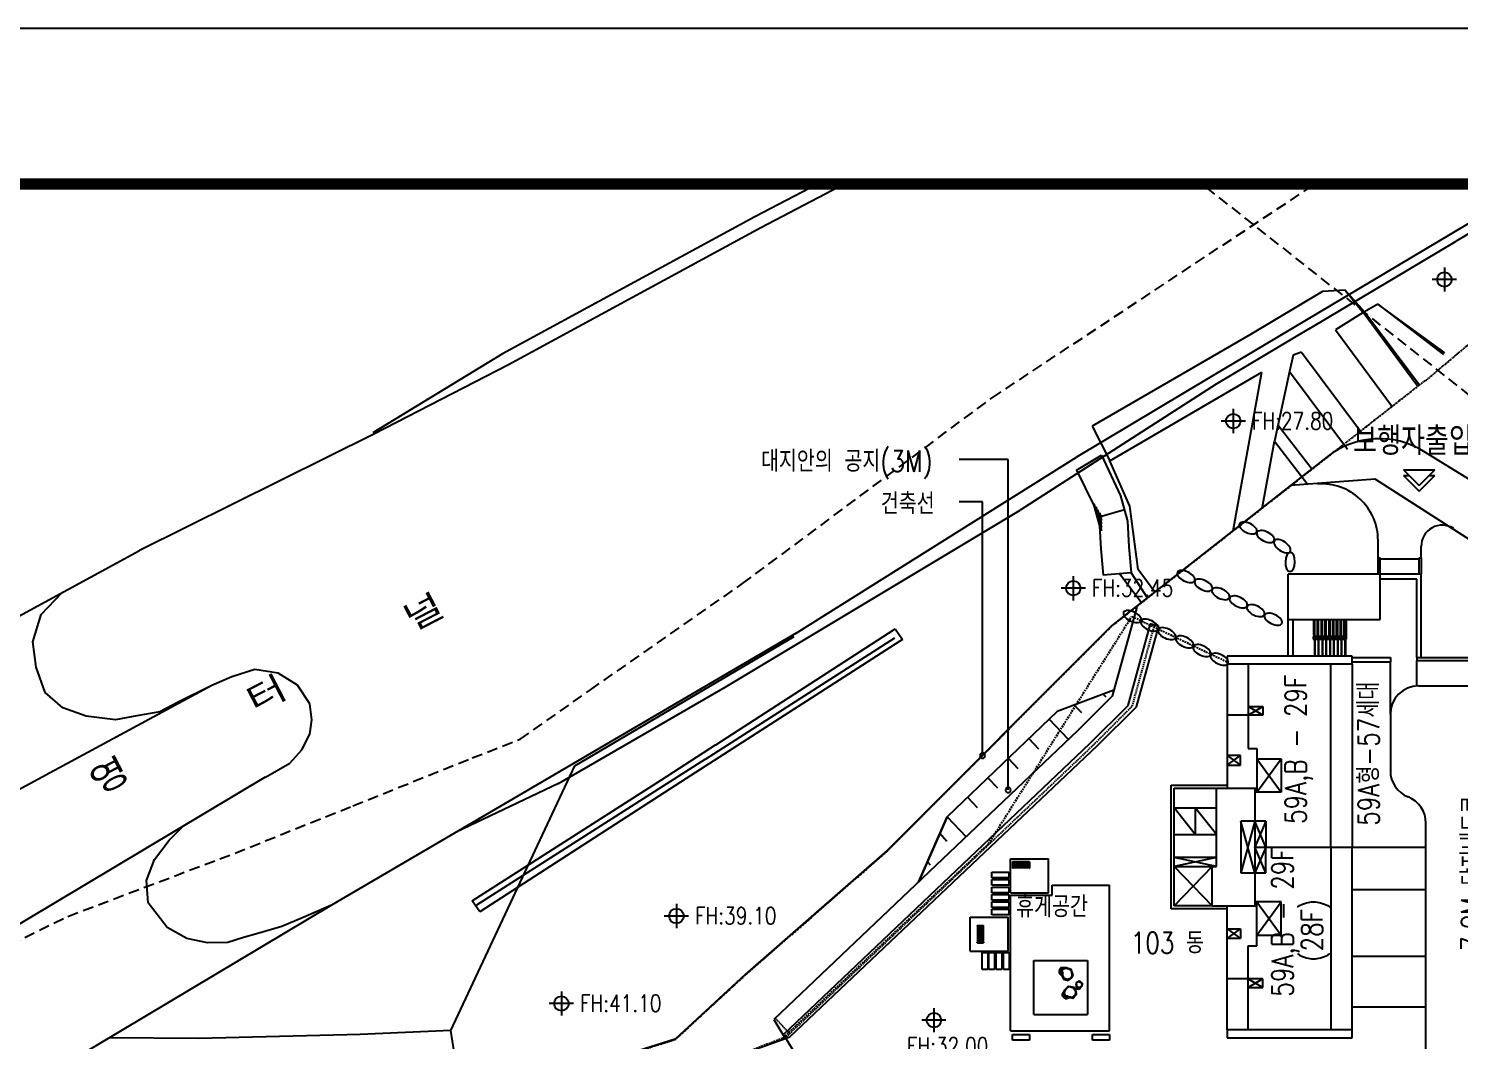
# Model space of a CAD drawing. Header units: millimetres. Extents: x 1145859089 to 1147511753, y -1047484727 to -1047247487.
# Drawn here: x 1146874903 to 1146976145, y -1047319058 to -1047247487 of the extents above; entities that cross this region are included whole.
import ezdxf
from ezdxf.enums import TextEntityAlignment as Align
from ezdxf.xclip import XClip

# ---------------------------------------------------------------- set-up
doc = ezdxf.new("R2010")
doc.units = ezdxf.units.MM
doc.header["$LTSCALE"] = 100
doc.header["$MEASUREMENT"] = 0
doc.header["$XCLIPFRAME"] = 2
for name, pattern in [('단지배치도$0$HID', [2.3, 1.5, -0.8]), ('단지배치도$0$HIDDEN', [9.525, 6.35, -3.175]), ('단지배치도$0$HIDDEN2', [0.1875, 0.125, -0.0625]), ('단지배치도$0$PHANTOM', [2.5, 1.25, -0.25, 0.25, -0.25, 0.25, -0.25])]:
    doc.linetypes.add(name, pattern=pattern)
doc.layers.get('0').update_dxf_attribs({"linetype": 'CONTINUOUS'})
doc.layers.get('Defpoints').update_dxf_attribs({"linetype": 'CONTINUOUS'})
for name, color, linetype in [('SHEET', 7, 'CONTINUOUS'), ('SHEET$0$BDR', 4, 'CONTINUOUS'), ('SHEET$0$sheet', 3, 'CONTINUOUS'), ('XREF', 135, 'CONTINUOUS'), ('단지배치도$0$S240910', 33, 'CONTINUOUS'), ('단지배치도$0$W240910', 135, 'CONTINUOUS')]:
    doc.layers.add(name, color=color, linetype=linetype)
doc.styles.add('단지배치도$0$WS1', font='romans.shx', dxfattribs={"width": 0.8, "bigfont": 'whgtxt.shx'})

# ---------------------------------------------------------------- blocks, each defined once
blk = doc.blocks.new('SHEET$0$zw$653F')
at = {"layer": 'Defpoints', "color": 0}
blk.add_lwpolyline([(826.33, 0), (0, 0), (0, -593.1), (826.33, -593.1)], close=True, dxfattribs=at)
at = {"layer": 'SHEET$0$sheet', "const_width": 2}
blk.add_lwpolyline([(27.5, -27.5), (813.83, -27.5), (813.83, -579), (27.5, -579)], close=True, dxfattribs=at)
blk = doc.blocks.new('SHEET$0$미소건축시트')
blk.add_blockref('SHEET$0$zw$653F', (0, 593.1))
blk = doc.blocks.new('SHEET')
at = {"layer": 'SHEET$0$BDR', "xscale": 100, "yscale": 100, "zscale": 100}
blk.add_blockref('SHEET$0$미소건축시트', (1200122, -1758265), dxfattribs=at)
blk = doc.blocks.new('단지배치도$0$zw$9902')
at = {"layer": '단지배치도$0$W240910', "linetype": '단지배치도$0$HID', "ltscale": 5}
for p, q in [((13350, 97776), (51526, 123029)), ((60693, 87240), (17903, 121018)), ((-4315, 84623), (13350, 97776)), ((-15075, 77120), (-4315, 84623)), ((-20052, 73613), (-15075, 77120)), ((-23448, 72289), (-20052, 73613)), ((-31888, 68904), (-23448, 72289)), ((-40221, 65561), (-31888, 68904)), ((-52052, 61086), (-40221, 65561)), ((-64401, 55040), (-52052, 61086))]:
    blk.add_line(p, q, dxfattribs=at)
at = {"layer": '단지배치도$0$W240910'}
for p, q in [((8518, 115820), (1531, 112180)), ((1124, 112960), (-3438, 110575)), ((52042, 113080), (28869, 99285)), ((1531, 112180), (-3024, 109799)), ((51608, 112076), (46186, 108847)), ((-3438, 110575), (-21300, 100875)), ((-3024, 109799), (-20880, 100102)), ((35841, 102692), (46186, 108847)), ((45343, 106991), (45343, 105276)), ((38325, 105371), (36709, 105278)), ((39686, 103847), (38325, 105371)), ((38325, 105371), (39603, 103796)), ((46200, 106133), (44485, 106133)), ((36709, 105278), (31625, 102253)), ((40627, 104399), (39686, 103847)), ((45371, 100957), (40627, 104399)), ((40627, 104399), (45285, 100824)), ((39603, 103796), (37633, 102571)), ((43455, 98574), (39603, 103796)), ((39686, 103847), (43591, 98681)), ((35841, 102692), (29193, 98733)), ((37633, 102571), (41652, 97162)), ((31625, 102253), (20422, 95753)), ((-21303, 100874), (-30485, 95283)), ((34655, 100785), (34396, 99637)), ((35243, 101000), (34655, 100785)), ((35243, 101000), (39403, 95401)), ((-20880, 100102), (-30416, 95184)), ((28869, 99285), (19303, 93557)), ((21680, 93297), (32422, 99580)), ((30398, 88347), (32422, 99580)), ((34396, 99637), (33323, 94688)), ((34396, 99637), (38486, 94133)), ((29193, 98733), (15324, 89818)), ((30405, 96976), (30405, 95261)), ((-30416, 95184), (-46997, 86959)), ((20422, 95753), (21680, 93297)), ((31262, 96118), (29548, 96118)), ((33573, 95839), (35978, 92717)), ((32439, 89946), (33323, 94688)), ((33323, 94688), (35685, 91624)), ((-514, 81115), (19301, 93556)), ((14476, 93396), (11005, 93396)), ((14476, 70024), (14476, 93396)), ((19301, 93556), (19301, 93556)), ((19305, 92659), (21076, 93714)), ((21076, 93714), (22416, 90841)), ((23095, 90095), (21680, 93297)), ((37044, 93593), (34465, 91574)), ((57685, 85441), (43900, 93971)), ((19305, 92659), (20537, 90139)), ((42450, 92667), (43553, 91564)), ((42450, 92667), (44657, 92667)), ((42450, 92276), (42842, 92276)), ((42450, 92276), (43553, 91173)), ((43553, 91564), (44657, 92667)), ((43553, 91173), (44657, 92276)), ((44265, 92276), (44657, 92276)), ((34455, 91570), (21789, 81645)), ((40437, 92002), (34455, 91570)), ((57289, 81207), (40437, 92002)), ((12664, 90410), (11005, 90410)), ((12664, 72454), (12664, 90410)), ((20537, 90139), (20946, 88705)), ((21116, 88348), (20566, 90271)), ((22416, 90841), (22932, 89036)), ((-5551, 77304), (15324, 89818)), ((21112, 88596), (20695, 90058)), ((21109, 88845), (20823, 89845)), ((21106, 89094), (20952, 89632)), ((21113, 89304), (21069, 89458)), ((22702, 89841), (21091, 89381)), ((23685, 85617), (23095, 90095)), ((20946, 88705), (21032, 87072)), ((22932, 89036), (23027, 87213)), ((21032, 87072), (21198, 85211)), ((23027, 87213), (23190, 85389)), ((40650, 86454), (40650, 87681)), ((43700, 86454), (43700, 87258)), ((-109982, 52673), (-47000, 86963)), ((-47000, 86963), (-46997, 86959)), ((40650, 85290), (40650, 86454)), ((40650, 86454), (40800, 86454)), ((40800, 85290), (40800, 86454)), ((43550, 86354), (40800, 86354)), ((43550, 85290), (43550, 86454)), ((43550, 86454), (43700, 86454)), ((43700, 86454), (43700, 85290)), ((19086, 85154), (19086, 83439)), ((23190, 85389), (21198, 85211)), ((23901, 83258), (22353, 85312)), ((23190, 85389), (24330, 83594)), ((24861, 84010), (23685, 85617)), ((40800, 85290, 0), (34300, 85290)), ((34300, 82090, 0), (34300, 85290)), ((43700, 85290), (40800, 85290, 0)), ((40800, 82090, 0), (40800, 85290, 0)), ((43700, 79390), (43700, 85290)), ((19943, 84296), (18228, 84296)), ((43400, 84940), (40800, 84940, 0)), ((43400, 79390), (43400, 84940)), ((-53959, 82437), (-52471, 83985)), ((-54538, 80493), (-53959, 82437)), ((23578, 82962), (21845, 76657)), ((34300, 79490, 0), (34300, 82090, 0)), ((34300, 82090, 0), (40800, 82090, 0)), ((34650, 79490, 0), (34650, 82090, 0)), ((36100, 80965, 0), (36100, 82015, 0)), ((36100, 82015, 0), (36150, 82015, 0)), ((36150, 82090, 0), (36150, 80890, 0)), ((36370, 80965, 0), (36370, 82015, 0)), ((36370, 82015, 0), (36420, 82015, 0)), ((36420, 82090, 0), (36420, 80890, 0)), ((36640, 80965, 0), (36640, 82015, 0)), ((36640, 82015, 0), (36690, 82015, 0)), ((36690, 82090, 0), (36690, 80890, 0)), ((36910, 80965, 0), (36910, 82015, 0)), ((36910, 82015, 0), (36960, 82015, 0)), ((36960, 82090, 0), (36960, 80890, 0)), ((37180, 80965, 0), (37180, 82015, 0)), ((37180, 82015, 0), (37230, 82015, 0)), ((37230, 82090, 0), (37230, 80890, 0)), ((37450, 80965, 0), (37450, 82015, 0)), ((37450, 82015, 0), (37500, 82015, 0)), ((37500, 82090, 0), (37500, 80890, 0)), ((37720, 80965, 0), (37720, 82015, 0)), ((37720, 82015, 0), (37770, 82015, 0)), ((37770, 82090, 0), (37770, 80890, 0)), ((37990, 80965, 0), (37990, 82015, 0)), ((37990, 82015, 0), (38040, 82015, 0)), ((38040, 82090, 0), (38040, 80890, 0)), ((38260, 80965, 0), (38260, 82015, 0)), ((38260, 82015, 0), (38310, 82015, 0)), ((38310, 82090, 0), (38310, 80890, 0)), ((38360, 82090, 0), (38360, 80740, 0)), ((38410, 80690, 0), (38410, 82090, 0)), ((-514, 81115), (-33395, 61880)), ((-6214, 73228), (6002, 81126)), ((-514, 81115), (-514, 81115)), ((21789, 81645), (5942, 65762)), ((6002, 81126), (6489, 81429)), ((6489, 81429), (6991, 80665)), ((22963, 76008), (24548, 81776)), ((23559, 75914), (25140, 81612)), ((24772, 81714), (24531, 81780)), ((-54291, 78716), (-54538, 80493)), ((-16195, 71740), (-677, 80888)), ((6808, 80543), (-7642, 71256)), ((-6949, 72212), (6464, 80791)), ((6991, 80665), (6808, 80543)), ((38360, 80890, 0), (36050, 80890, 0)), ((36050, 80890, 0), (36050, 80690, 0)), ((36050, 80690, 0), (38410, 80690, 0)), ((36150, 80965, 0), (36100, 80965, 0)), ((36100, 80840, 0), (38360, 80840, 0)), ((36100, 80740, 0), (36100, 80840, 0)), ((38360, 80740, 0), (36100, 80740, 0)), ((36150, 80810, 0), (36150, 80840, 0)), ((36150, 80810, 0), (38310, 80810, 0)), ((36150, 80810, 0), (36150, 80770, 0)), ((36150, 80740, 0), (36150, 80770, 0)), ((36150, 80770, 0), (38310, 80770, 0)), ((36150, 80690, 0), (36150, 79490, 0)), ((36200, 80615, 0), (36150, 80615, 0)), ((36200, 79565, 0), (36200, 80615, 0)), ((36420, 80965, 0), (36370, 80965, 0)), ((36420, 80810, 0), (36420, 80840, 0)), ((36420, 80740, 0), (36420, 80770, 0)), ((36420, 80690, 0), (36420, 79490, 0)), ((36470, 80615, 0), (36420, 80615, 0)), ((36470, 79565, 0), (36470, 80615, 0)), ((36690, 80965, 0), (36640, 80965, 0)), ((36690, 80810, 0), (36690, 80840, 0)), ((36690, 80740, 0), (36690, 80770, 0)), ((36690, 80690, 0), (36690, 79490, 0)), ((36740, 80615, 0), (36690, 80615, 0)), ((36740, 79565, 0), (36740, 80615, 0)), ((36960, 80965, 0), (36910, 80965, 0)), ((36960, 80810, 0), (36960, 80840, 0)), ((36960, 80740, 0), (36960, 80770, 0)), ((36960, 80690, 0), (36960, 79490, 0)), ((37010, 80615, 0), (36960, 80615, 0)), ((37010, 79565, 0), (37010, 80615, 0)), ((37230, 80965, 0), (37180, 80965, 0)), ((37230, 80810, 0), (37230, 80840, 0)), ((37230, 80740, 0), (37230, 80770, 0)), ((37230, 80690, 0), (37230, 79490, 0)), ((37280, 80615, 0), (37230, 80615, 0)), ((37280, 79565, 0), (37280, 80615, 0)), ((37500, 80965, 0), (37450, 80965, 0)), ((37500, 80810, 0), (37500, 80840, 0)), ((37500, 80740, 0), (37500, 80770, 0)), ((37500, 80690, 0), (37500, 79490, 0)), ((37550, 80615, 0), (37500, 80615, 0)), ((37550, 79565, 0), (37550, 80615, 0)), ((37770, 80965, 0), (37720, 80965, 0)), ((37770, 80810, 0), (37770, 80840, 0)), ((37770, 80740, 0), (37770, 80770, 0)), ((37770, 80690, 0), (37770, 79490, 0)), ((37820, 80615, 0), (37770, 80615, 0)), ((37820, 79565, 0), (37820, 80615, 0)), ((38040, 80965, 0), (37990, 80965, 0)), ((38040, 80810, 0), (38040, 80840, 0)), ((38040, 80740, 0), (38040, 80770, 0)), ((38040, 80690, 0), (38040, 79490, 0)), ((38090, 80615, 0), (38040, 80615, 0)), ((38090, 79565, 0), (38090, 80615, 0)), ((38310, 80965, 0), (38260, 80965, 0)), ((38310, 80740, 0), (38310, 80840, 0)), ((38310, 80690, 0), (38310, 79490, 0)), ((38360, 80615, 0), (38310, 80615, 0)), ((38360, 79565, 0), (38360, 80615, 0)), ((38810, 79490, 0), (29970, 79490, 0)), ((29970, 79490, 0), (29970, 78920, 0)), ((36150, 79565, 0), (36200, 79565, 0)), ((36420, 79565, 0), (36470, 79565, 0)), ((36690, 79565, 0), (36740, 79565, 0)), ((36960, 79565, 0), (37010, 79565, 0)), ((37230, 79565, 0), (37280, 79565, 0)), ((37500, 79565, 0), (37550, 79565, 0)), ((37770, 79565, 0), (37820, 79565, 0)), ((38040, 79565, 0), (38090, 79565, 0)), ((38310, 79565, 0), (38360, 79565, 0)), ((38807, 79390), (41520, 79390)), ((38807, 79091), (41520, 79091)), ((38810, 78920, 0), (38810, 79490, 0)), ((41520, 79390), (41520, 79091)), ((41520, 75390, 0), (41520, 79091, 0)), ((43400, 79390), (43400, 79190)), ((43400, 79390, 1673713), (51151, 79390, 1673713)), ((43400, 79190, 1673713), (51105, 79190, 1673713)), ((43400, 77390), (43400, 79190, 0)), ((-53671, 76925), (-54291, 78716)), ((-40454, 78035), (-41878, 77416)), ((-38838, 78557), (-40454, 78035)), ((-37169, 78279), (-38838, 78557)), ((-35806, 77445), (-37169, 78279)), ((38810, 78920, 0), (29970, 78920, 0)), ((29970, 78920, 0), (29970, 72460, 0)), ((31470, 78920, 0), (31470, 75920, 0)), ((37310, 65990, 0), (37310, 78920, 0)), ((38810, 78920, 0), (38810, 65990, 0)), ((-41878, 77416), (-109982, 40669)), ((-41878, 77416), (-44258, 76233)), ((-34930, 76126), (-35806, 77445)), ((-17338, 70472), (-5551, 77304)), ((21966, 77096), (17949, 75586)), ((21966, 77096), (17949, 75586)), ((43520, 77390, 0), (49040, 77390, 0)), ((-52421, 75827), (-53671, 76925)), ((-44258, 76233), (-45550, 75556)), ((-34788, 74984), (-34930, 76126)), ((19137, 76033), (19660, 75511)), ((21845, 76657), (19394, 74200)), ((20267, 73306), (22963, 76008)), ((21194, 76806), (21394, 76606)), ((-50771, 75256), (-52421, 75827)), ((-48679, 74975), (-50771, 75256)), ((-47181, 75272), (-48679, 74975)), ((-45550, 75556), (-47181, 75272)), ((-34934, 73966), (-34788, 74984)), ((17949, 75586), (10152, 68125)), ((17949, 75586), (10152, 68125)), ((18753, 73591), (17377, 75039)), ((20807, 73170), (23559, 75914)), ((32500, 75325, 0), (29970, 75325, 0)), ((31470, 75920, 0), (32500, 75920, 0)), ((31470, 75920, 0), (31470, 75325, 0)), ((31470, 75325, 0), (32500, 75920, 0)), ((32500, 75325, 0), (31470, 75920, 0)), ((31470, 75325, 0), (31470, 72970, 0)), ((32500, 75920, 0), (32500, 75325, 0)), ((41520, 75390, 0), (41520, 71390, 0)), ((-35505, 72874), (-34934, 73966)), ((19394, 74200), (-2103, 53778)), ((-10046, 70752), (-6220, 73225)), ((-1432, 52692), (20267, 73306)), ((-983, 52572), (20807, 73170)), ((15932, 73656), (16618, 72935)), ((31470, 72970, 0), (32080, 72970, 0)), ((32080, 72970, 0), (32080, 70160, 0)), ((-38081, 70940), (-36356, 71919)), ((-36356, 71919), (-35505, 72874)), ((-23116, 61890), (-6954, 72210)), ((14487, 72274), (15170, 71555)), ((30925, 72460, 0), (29970, 72460, 0)), ((29970, 71770, 0), (30925, 72460, 0)), ((29970, 72460, 0), (30925, 71770, 0)), ((29970, 72460, 0), (29970, 71770, 0)), ((30925, 71770, 0), (30925, 72460, 0)), ((32080, 72220, 0), (33790, 72220, 0)), ((32080, 72220, 0), (33790, 69880, 0)), ((32080, 69880, 0), (33790, 72220, 0)), ((33790, 72220, 0), (33790, 69880, 0)), ((-109982, 28005), (-38079, 70944)), ((-38079, 70944), (-38078, 70942)), ((-24950, 53005), (-16195, 71740)), ((-7646, 71253), (-8301, 70832)), ((13042, 70891), (13723, 70175)), ((29970, 71770, 0), (29970, 70160, 0)), ((29970, 71770, 0), (30925, 71770, 0)), ((-17338, 70472), (-24582, 67035)), ((-23452, 62178), (-10046, 70752)), ((-8301, 70832), (-22912, 61399)), ((26020, 61620, 0), (26020, 70360, 0)), ((26020, 70360, 0), (29970, 70360, 0)), ((26220, 64620, 0), (26220, 70160, 0)), ((26220, 70160, 0), (32080, 70160, 0)), ((29220, 64620, 0), (29220, 70160, 0)), ((31920, 70160, 0), (31920, 61820, 0)), ((33790, 69880, 0), (31920, 69880, 0)), ((32080, 70160, 0), (32080, 69880, 0)), ((11597, 69508), (12275, 68795)), ((10152, 68125), (8142, 63511)), ((8142, 63511), (10152, 68125)), ((10152, 68125), (11503, 66704)), ((26220, 68760, 0), (29220, 68760, 0)), ((27720, 66870, 0), (26220, 68760, 0)), ((27720, 68760, 0), (27720, 66870, 0)), ((29220, 66870, 0), (27720, 68760, 0)), ((-44887, 66465), (-43888, 67474)), ((9645, 66962), (10139, 66413)), ((26220, 66870, 0), (29220, 66870, 0)), ((32700, 67810, 0), (30930, 67810, 0)), ((30930, 67810, 0), (30930, 64170, 0)), ((31920, 64170, 0), (30930, 67810, 0)), ((31920, 67810, 0), (30930, 64170, 0)), ((32700, 65990, 0), (31920, 67810, 0)), ((32700, 67810, 0), (31920, 65990, 0)), ((32700, 67810, 0), (32700, 65990, 0)), ((44040, 29160, 0), (44040, 67674, 0)), ((-45931, 65113), (-44887, 66465)), ((31920, 65990, 0), (38810, 65990, 0)), ((32700, 65990, 0), (31920, 64170, 0)), ((32700, 64170, 0), (31920, 65990, 0)), ((32700, 64170, 0), (32700, 65990, 0)), ((37310, 65990, 0), (37310, 53060, 0)), ((38807, 65990, 0), (44040, 65990, 0)), ((38810, 53060, 0), (38810, 65990, 0)), ((-46506, 63613), (-45931, 65113)), ((5942, 65762), (731, 61215)), ((8768, 64947), (8957, 64737)), ((14640, 62748), (14640, 65148)), ((14640, 65148), (17340, 65148)), ((14781, 64937), (14781, 64488)), ((14781, 64937), (14821, 64937)), ((14821, 64937), (14781, 64937)), ((14781, 64896), (14821, 64896)), ((14781, 64871), (14821, 64871)), ((14821, 64937), (14821, 64488)), ((15957, 64932), (14821, 64932)), ((15957, 64900), (14821, 64900)), ((15957, 64893), (14821, 64893)), ((15957, 64885), (14821, 64885)), ((15957, 64881), (14821, 64881)), ((15957, 64873), (14821, 64873)), ((15957, 64869), (14821, 64869)), ((15957, 64861), (14821, 64861)), ((15957, 64835), (14821, 64835)), ((15957, 64795), (14821, 64795)), ((15369, 64835), (15369, 64861)), ((15369, 64789), (15369, 64795)), ((15389, 64835), (15389, 64861)), ((15389, 64789), (15389, 64795)), ((15409, 64835), (15409, 64861)), ((15409, 64789), (15409, 64795)), ((15957, 64937), (15957, 64488)), ((15997, 64937), (15957, 64937)), ((15997, 64937), (15957, 64937)), ((15997, 64896), (15957, 64896)), ((15997, 64871), (15957, 64871)), ((15997, 64937), (15997, 64488)), ((17340, 62748), (17340, 65148)), ((29220, 65240, 0), (26220, 65240, 0)), ((29220, 64620, 0), (26220, 65240, 0)), ((29220, 65240, 0), (26220, 64620, 0)), ((14781, 64597), (14821, 64597)), ((14781, 64560), (14821, 64560)), ((14781, 64545), (14821, 64545)), ((14781, 64536), (14821, 64536)), ((14781, 64529), (14821, 64529)), ((14781, 64523), (14821, 64523)), ((14781, 64519), (14821, 64519)), ((14781, 64516), (14821, 64516)), ((14781, 64513), (14821, 64513)), ((14781, 64512), (14821, 64512)), ((14821, 64488), (14781, 64488)), ((15957, 64789), (14821, 64789)), ((15957, 64749), (14821, 64749)), ((15957, 64742), (14821, 64742)), ((15957, 64702), (14821, 64702)), ((15957, 64696), (14821, 64696)), ((15957, 64656), (14821, 64656)), ((15957, 64650), (14821, 64650)), ((15957, 64610), (14821, 64610)), ((15957, 64603), (14821, 64603)), ((15957, 64563), (14821, 64563)), ((15957, 64557), (14821, 64557)), ((15957, 64541), (14821, 64541)), ((15957, 64534), (14821, 64534)), ((15957, 64527), (14821, 64527)), ((15957, 64523), (14821, 64523)), ((15957, 64519), (14821, 64519)), ((15957, 64517), (14821, 64517)), ((15369, 64742), (15369, 64749)), ((15369, 64696), (15369, 64702)), ((15369, 64650), (15369, 64656)), ((15369, 64603), (15369, 64610)), ((15369, 64557), (15369, 64563)), ((15389, 64742), (15389, 64749)), ((15389, 64696), (15389, 64702)), ((15389, 64650), (15389, 64656)), ((15389, 64603), (15389, 64610)), ((15389, 64557), (15389, 64563)), ((15409, 64742), (15409, 64749)), ((15409, 64696), (15409, 64702)), ((15409, 64650), (15409, 64656)), ((15409, 64603), (15409, 64610)), ((15409, 64557), (15409, 64563)), ((15997, 64597), (15957, 64597)), ((15997, 64560), (15957, 64560)), ((15997, 64545), (15957, 64545)), ((15997, 64536), (15957, 64536)), ((15997, 64529), (15957, 64529)), ((15997, 64523), (15957, 64523)), ((15997, 64519), (15957, 64519)), ((15997, 64516), (15957, 64516)), ((15997, 64513), (15957, 64513)), ((15997, 64512), (15957, 64512)), ((15957, 64488), (15997, 64488)), ((26220, 61820, 0), (26220, 64620, 0)), ((26220, 64620, 0), (29220, 64620, 0)), ((28920, 64620, 0), (26220, 61820, 0)), ((26220, 64620, 0), (28920, 61820, 0)), ((28920, 61820, 0), (28920, 64620, 0)), ((30930, 64170, 0), (32700, 64170, 0)), ((-46367, 62042), (-46506, 63613)), ((17586, 63279, 0), (21640, 63279, 0)), ((17586, 62579, 0), (17586, 63279, 0)), ((21640, 52979, 0), (21640, 63279, 0)), ((38807, 62995, 0), (44040, 62995, 0)), ((38807, 62995, 0), (44040, 62995, 0)), ((-33395, 61880), (-109982, 16226)), ((-45033, 60287), (-46367, 62042)), ((-33395, 61880), (-35417, 61007)), ((-22912, 61399), (-23452, 62178)), ((-8997, 61966), (-8997, 60252)), ((14640, 62748), (17340, 62748)), ((14640, 52979, 0), (14640, 62579, 0)), ((14640, 62579, 0), (17586, 62579, 0)), ((28920, 61820, 0), (26220, 61820, 0)), ((28920, 61820, 0), (32080, 61820, 0)), ((29970, 60210, 0), (29970, 61820, 0)), ((33790, 62100, 0), (31920, 62100, 0)), ((32080, 59760, 0), (33790, 62100, 0)), ((32080, 61820, 0), (32080, 62100, 0)), ((32080, 62100, 0), (33790, 59760, 0)), ((32080, 59010, 0), (32080, 61820, 0)), ((33790, 59760, 0), (33790, 62100, 0)), ((-35417, 61007), (-36908, 60362)), ((-8140, 61109), (-9855, 61109)), ((731, 61215), (-4121, 56975)), ((11780, 58627, 0), (11780, 61027, 0)), ((11780, 61027, 0), (14480, 61027, 0)), ((14480, 58627, 0), (14480, 61027, 0)), ((29970, 61620, 0), (26020, 61620, 0)), ((-43642, 59510), (-45033, 60287)), ((-38608, 59869), (-39639, 59593)), ((-36908, 60362), (-38608, 59869)), ((12291, 60435, 0), (12740, 60435, 0)), ((12291, 60435, 0), (12291, 60395, 0)), ((12291, 60435, 0), (12291, 60395, 0)), ((12291, 60395, 0), (12740, 60395, 0)), ((12296, 60395, 0), (12296, 59259, 0)), ((12328, 60395, 0), (12328, 59259, 0)), ((12332, 60435, 0), (12332, 60395, 0)), ((12335, 60395, 0), (12335, 59259, 0)), ((12343, 60395, 0), (12343, 59259, 0)), ((12347, 60395, 0), (12347, 59259, 0)), ((12355, 60395, 0), (12355, 59259, 0)), ((12357, 60435, 0), (12357, 60395, 0)), ((12359, 60395, 0), (12359, 59259, 0)), ((12367, 60395, 0), (12367, 59259, 0)), ((12393, 59847, 0), (12367, 59847, 0)), ((12393, 59827, 0), (12367, 59827, 0)), ((12393, 59807, 0), (12367, 59807, 0)), ((12393, 60395, 0), (12393, 59259, 0)), ((12433, 60395, 0), (12433, 59259, 0)), ((12439, 59847, 0), (12433, 59847, 0)), ((12439, 59827, 0), (12433, 59827, 0)), ((12439, 59807, 0), (12433, 59807, 0)), ((12439, 60395, 0), (12439, 59259, 0)), ((12479, 60395, 0), (12479, 59259, 0)), ((12485, 59847, 0), (12479, 59847, 0)), ((12485, 59827, 0), (12479, 59827, 0)), ((12485, 59807, 0), (12479, 59807, 0)), ((12485, 60395, 0), (12485, 59259, 0)), ((12525, 60395, 0), (12525, 59259, 0)), ((12532, 59847, 0), (12525, 59847, 0)), ((12532, 59827, 0), (12525, 59827, 0)), ((12532, 59807, 0), (12525, 59807, 0)), ((12532, 60395, 0), (12532, 59259, 0)), ((12572, 60395, 0), (12572, 59259, 0)), ((12578, 59847, 0), (12572, 59847, 0)), ((12578, 59827, 0), (12572, 59827, 0)), ((12578, 59807, 0), (12572, 59807, 0)), ((12578, 60395, 0), (12578, 59259, 0)), ((12618, 60395, 0), (12618, 59259, 0)), ((12625, 59847, 0), (12618, 59847, 0)), ((12625, 59827, 0), (12618, 59827, 0)), ((12625, 59807, 0), (12618, 59807, 0)), ((12625, 60395, 0), (12625, 59259, 0)), ((12631, 60435, 0), (12631, 60395, 0)), ((12665, 60395, 0), (12665, 59259, 0)), ((12671, 59847, 0), (12665, 59847, 0)), ((12671, 59827, 0), (12665, 59827, 0)), ((12671, 59807, 0), (12665, 59807, 0)), ((12668, 60435, 0), (12668, 60395, 0)), ((12671, 60395, 0), (12671, 59259, 0)), ((12683, 60435, 0), (12683, 60395, 0)), ((12687, 60395, 0), (12687, 59259, 0)), ((12692, 60435, 0), (12692, 60395, 0)), ((12694, 60395, 0), (12694, 59259, 0)), ((12699, 60435, 0), (12699, 60395, 0)), ((12701, 60395, 0), (12701, 59259, 0)), ((12705, 60435, 0), (12705, 60395, 0)), ((12705, 60395, 0), (12705, 59259, 0)), ((12709, 60435, 0), (12709, 60395, 0)), ((12709, 60395, 0), (12709, 59259, 0)), ((12711, 60395, 0), (12711, 59259, 0)), ((12712, 60435, 0), (12712, 60395, 0)), ((12715, 60435, 0), (12715, 60395, 0)), ((12716, 60435, 0), (12716, 60395, 0)), ((12740, 60395, 0), (12740, 60435, 0)), ((29970, 60210, 0), (30925, 60210, 0)), ((29970, 60210, 0), (30925, 59520, 0)), ((29970, 59520, 0), (30925, 60210, 0)), ((29970, 59520, 0), (29970, 60210, 0)), ((30925, 60210, 0), (30925, 59520, 0)), ((32080, 59760, 0), (33790, 59760, 0)), ((-42177, 59223), (-43642, 59510)), ((-40730, 59234), (-42177, 59223)), ((-39639, 59593), (-40730, 59234)), ((12291, 59259, 0), (12740, 59259, 0)), ((12291, 59219, 0), (12291, 59259, 0)), ((12291, 59259, 0), (12291, 59219, 0)), ((12291, 59219, 0), (12740, 59219, 0)), ((12332, 59219, 0), (12332, 59259, 0)), ((12357, 59219, 0), (12357, 59259, 0)), ((12631, 59219, 0), (12631, 59259, 0)), ((12668, 59219, 0), (12668, 59259, 0)), ((12683, 59219, 0), (12683, 59259, 0)), ((12692, 59219, 0), (12692, 59259, 0)), ((12699, 59219, 0), (12699, 59259, 0)), ((12705, 59219, 0), (12705, 59259, 0)), ((12709, 59219, 0), (12709, 59259, 0)), ((12712, 59219, 0), (12712, 59259, 0)), ((12715, 59219, 0), (12715, 59259, 0)), ((12716, 59219, 0), (12716, 59259, 0)), ((12740, 59259, 0), (12740, 59219, 0)), ((29970, 53060, 0), (29970, 59520, 0)), ((30925, 59520, 0), (29970, 59520, 0)), ((31470, 56655, 0), (31470, 59010, 0)), ((31470, 59010, 0), (32080, 59010, 0)), ((11780, 58627, 0), (14480, 58627, 0)), ((16285, 57950, 0), (20085, 57950, 0)), ((16285, 54150, 0), (16285, 57950, 0)), ((20085, 57950, 0), (20085, 54150, 0)), ((38807, 58280, 0), (44040, 58280, 0)), ((-4121, 56975), (-9089, 52388)), ((18138, 57363, 0), (18090, 57217, 0)), ((18286, 57217, 0), (18090, 57217, 0)), ((18090, 57217, 0), (18305, 56958, 0)), ((18090, 57217, 0), (18095, 57117, 0)), ((18095, 57117, 0), (18116, 57040, 0)), ((18305, 56958, 0), (18116, 57040, 0)), ((18116, 57040, 0), (18286, 56882, 0)), ((18206, 57448, 0), (18138, 57363, 0)), ((18577, 57449, 0), (18206, 57448, 0)), ((18362, 57351, 0), (18206, 57448, 0)), ((18206, 57448, 0), (18286, 57217, 0)), ((18362, 57351, 0), (18286, 57217, 0)), ((18286, 57217, 0), (18349, 57051, 0)), ((18286, 56882, 0), (18383, 56639, 0)), ((18349, 57051, 0), (18305, 56958, 0)), ((18305, 56958, 0), (18362, 56836, 0)), ((18556, 57387, 0), (18362, 57351, 0)), ((18362, 56836, 0), (18383, 56639, 0)), ((18640, 56610, 0), (18371, 56746, 0)), ((18556, 57387, 0), (18577, 57449, 0)), ((18945, 57330, 0), (18556, 57387, 0)), ((18945, 57330, 0), (18577, 57449, 0)), ((18882, 56697, 0), (18640, 56610, 0)), ((18693, 57412, 0), (18971, 57252, 0)), ((18721, 56554, 0), (18976, 56745, 0)), ((18776, 56595, 0), (19037, 56848, 0)), ((19056, 56998, 0), (18882, 56697, 0)), ((19006, 57148, 0), (18945, 57330, 0)), ((19037, 56848, 0), (18945, 57330, 0)), ((18976, 56745, 0), (19081, 56923, 0)), ((19081, 56923, 0), (19006, 57148, 0)), ((-17133, 55775), (-17133, 54060)), ((18453, 55860, 0), (18280, 55532, 0)), ((18383, 56639, 0), (18721, 56554, 0)), ((18383, 56639, 0), (18776, 56595, 0)), ((18498, 55812, 0), (18439, 55624, 0)), ((18731, 56129, 0), (18453, 55860, 0)), ((18498, 55812, 0), (18453, 55860, 0)), ((18731, 56129, 0), (18498, 55812, 0)), ((18541, 55945, 0), (18812, 56116, 0)), ((18920, 56098, 0), (18731, 56129, 0)), ((19200, 55984, 0), (18731, 56129, 0)), ((19155, 56059, 0), (18920, 56098, 0)), ((19077, 56071, 0), (19260, 55777, 0)), ((19262, 55883, 0), (19155, 56059, 0)), ((19301, 55636, 0), (19200, 55984, 0)), ((19260, 55777, 0), (19224, 55523, 0)), ((19312, 55567, 0), (19262, 55883, 0)), ((19299, 56373, 0), (19279, 56169, 0)), ((19279, 56169, 0), (19323, 55976, 0)), ((19314, 56165, 0), (19279, 56169, 0)), ((19285, 56233, 0), (19336, 56396, 0)), ((19539, 56477, 0), (19299, 56373, 0)), ((19386, 56426, 0), (19299, 56373, 0)), ((19299, 56373, 0), (19314, 56165, 0)), ((19314, 56165, 0), (19355, 56068, 0)), ((19355, 56068, 0), (19323, 55976, 0)), ((19323, 55976, 0), (19434, 56044, 0)), ((19323, 55976, 0), (19375, 55950, 0)), ((19355, 56068, 0), (19434, 56044, 0)), ((19375, 55950, 0), (19457, 55942, 0)), ((19494, 56492, 0), (19386, 56426, 0)), ((19434, 56044, 0), (19513, 56096, 0)), ((19434, 56044, 0), (19457, 55942, 0)), ((19457, 55942, 0), (19566, 56084, 0)), ((19457, 55942, 0), (19508, 55956, 0)), ((19459, 56470, 0), (19635, 56414, 0)), ((19599, 56458, 0), (19494, 56492, 0)), ((19508, 55956, 0), (19546, 55977, 0)), ((19513, 56096, 0), (19566, 56084, 0)), ((19700, 56371, 0), (19539, 56477, 0)), ((19566, 56084, 0), (19546, 55977, 0)), ((19546, 55977, 0), (19608, 56083, 0)), ((19566, 56084, 0), (19623, 56128, 0)), ((19728, 56347, 0), (19599, 56458, 0)), ((19608, 56083, 0), (19723, 56162, 0)), ((19623, 56128, 0), (19723, 56162, 0)), ((19635, 56414, 0), (19708, 56299, 0)), ((19708, 56299, 0), (19669, 56143, 0)), ((19723, 56162, 0), (19700, 56371, 0)), ((19723, 56162, 0), (19728, 56347, 0)), ((32500, 56655, 0), (29970, 56655, 0)), ((31470, 56060, 0), (31470, 56655, 0)), ((31470, 56655, 0), (32500, 56060, 0)), ((32500, 56655, 0), (31470, 56060, 0)), ((31470, 53060, 0), (31470, 56060, 0)), ((31470, 56060, 0), (32500, 56060, 0)), ((32500, 56060, 0), (32500, 56655, 0)), ((-16275, 54917), (-17990, 54917)), ((18439, 55624, 0), (18280, 55532, 0)), ((18280, 55532, 0), (18521, 55494, 0)), ((18280, 55532, 0), (18324, 55432, 0)), ((18324, 55432, 0), (18430, 55321, 0)), ((18521, 55494, 0), (18430, 55321, 0)), ((18430, 55321, 0), (18760, 55390, 0)), ((18430, 55321, 0), (18521, 55278, 0)), ((18439, 55624, 0), (18521, 55494, 0)), ((18521, 55494, 0), (18698, 55472, 0)), ((18521, 55278, 0), (18599, 55262, 0)), ((18760, 55390, 0), (18599, 55262, 0)), ((18599, 55262, 0), (18818, 55337, 0)), ((18698, 55472, 0), (18760, 55390, 0)), ((18760, 55390, 0), (18894, 55383, 0)), ((18818, 55337, 0), (19078, 55308, 0)), ((18894, 55383, 0), (19078, 55308, 0)), ((19224, 55523, 0), (18978, 55349, 0)), ((19078, 55308, 0), (19301, 55636, 0)), ((19078, 55308, 0), (19312, 55567, 0)), ((38807, 54690), (44040, 54690)), ((-2103, 53778), (-1458, 52735)), ((10077, 53741), (8362, 53741)), ((9220, 54598), (9220, 52884)), ((16285, 54150, 0), (20085, 54150, 0)), ((-31369, 52725), (-42793, 52434)), ((-24950, 53005), (-31369, 52725)), ((-24156, 47825), (-24950, 53005)), ((-1458, 52735), (-1297, 52474)), ((14640, 52979, 0), (21640, 52979, 0)), ((38810, 53060, 0), (29970, 53060, 0)), ((29970, 53060, 0), (29970, 52490, 0)), ((38810, 52490, 0), (38810, 53060, 0)), ((-42793, 52434), (-49139, 52495)), ((-9089, 52388), (-12969, 51175)), ((-12116, 48567), (-983, 52572)), ((836, 49066), (-1313, 52542)), ((29970, 52490, 0), (38810, 52490, 0))]:
    blk.add_line(p, q, dxfattribs=at)
at = {"layer": '단지배치도$0$W240910', "linetype": '단지배치도$0$PHANTOM'}
for p, q in [((51551, 105339), (44010, 98976)), ((43978, 98986), (21800, 81612)), ((44010, 98975), (43978, 98986)), ((44010, 98976), (44010, 98975)), ((21800, 81612), (5948, 65724)), ((5948, 65724), (738, 61175)), ((738, 61175), (-4115, 56938)), ((-4115, 56938), (-9087, 52353)), ((-9087, 52353), (-12958, 51141))]:
    blk.add_line(p, q, dxfattribs=at)
at = {"layer": '단지배치도$0$W240910', "linetype": '단지배치도$0$HIDDEN2', "ltscale": 10}
for p, q in [((13094, 66228), (23232, 82308)), ((23232, 82308), (29970, 79085)), ((-1444, 52494), (13094, 66228)), ((-8243, 49883), (-1444, 52494))]:
    blk.add_line(p, q, dxfattribs=at)
at = {"layer": '단지배치도$0$W240910', "linetype": '단지배치도$0$HIDDEN', "ltscale": 0.15}
for p, q in [((23261, 75961), (24837, 81696)), ((20541, 73234), (23261, 75961)), ((-1302, 52483), (20541, 73234))]:
    blk.add_line(p, q, dxfattribs=at)
at = {"layer": '단지배치도$0$W240910', "ltscale": 5}
blk.add_line((24548, 81776), (25140, 81612), dxfattribs=at)
at = {"layer": '단지배치도$0$W240910', "ltscale": 10}
for p, q in [((13314, 63800, 0), (13314, 64200, 0)), ((13314, 64200, 0), (14514, 64200, 0)), ((14514, 63800, 0), (13314, 63800, 0)), ((14514, 64200, 0), (14514, 63800, 0)), ((13314, 63280, 0), (13314, 63680, 0)), ((13314, 63680, 0), (14514, 63680, 0)), ((14514, 63280, 0), (13314, 63280, 0)), ((13314, 62760, 0), (13314, 63160, 0)), ((13314, 63160, 0), (14514, 63160, 0)), ((14514, 63680, 0), (14514, 63280, 0)), ((14514, 63160, 0), (14514, 62760, 0)), ((14514, 62760, 0), (13314, 62760, 0)), ((13314, 62240, 0), (13314, 62640, 0)), ((13314, 62640, 0), (14514, 62640, 0)), ((14514, 62240, 0), (13314, 62240, 0)), ((13314, 61720, 0), (13314, 62120, 0)), ((13314, 62120, 0), (14514, 62120, 0)), ((14514, 62640, 0), (14514, 62240, 0)), ((14514, 62120, 0), (14514, 61720, 0)), ((14514, 61720, 0), (13314, 61720, 0)), ((13314, 61200, 0), (13314, 61600, 0)), ((13314, 61600, 0), (14514, 61600, 0)), ((14514, 61200, 0), (13314, 61200, 0)), ((14514, 61600, 0), (14514, 61200, 0)), ((12630, 57327, 0), (12630, 58527, 0)), ((12630, 58527, 0), (13030, 58527, 0)), ((13030, 58527, 0), (13030, 57327, 0)), ((13106, 57327, 0), (13106, 58527, 0)), ((13106, 58527, 0), (13506, 58527, 0)), ((13506, 58527, 0), (13506, 57327, 0)), ((13626, 57327, 0), (13626, 58527, 0)), ((13626, 58527, 0), (14026, 58527, 0)), ((14026, 58527, 0), (14026, 57327, 0)), ((14146, 57327, 0), (14146, 58527, 0)), ((14146, 58527, 0), (14546, 58527, 0)), ((14546, 58527, 0), (14546, 57327, 0)), ((13030, 57327, 0), (12630, 57327, 0)), ((13506, 57327, 0), (13106, 57327, 0)), ((14026, 57327, 0), (13626, 57327, 0)), ((14546, 57327, 0), (14146, 57327, 0)), ((14780, 52320, 0), (14780, 52720, 0)), ((14780, 52720, 0), (15980, 52720, 0)), ((15980, 52720, 0), (15980, 52320, 0)), ((20437, 52320, 0), (20437, 52720, 0)), ((20437, 52720, 0), (21637, 52720, 0)), ((21637, 52720, 0), (21637, 52320, 0)), ((15980, 52320, 0), (14780, 52320, 0)), ((21637, 52320, 0), (20437, 52320, 0))]:
    blk.add_line(p, q, dxfattribs=at)
at = {"layer": '단지배치도$0$W240910', "linetype": '단지배치도$0$HIDDEN', "ltscale": 0.1}
blk.add_line((-2004, 53872), (-971, 52784), dxfattribs=at)
at = {"layer": '단지배치도$0$W240910'}
for centre in [(45343, 106133), (30405, 96118), (19086, 84296), (-8997, 61109), (-17133, 54917), (9220, 53741)]:
    blk.add_circle(centre, 514, dxfattribs=at)
for centre, radius, start, end in [((40743, 88869), 6000, 58.2505, 128.06112), ((36650, 87681), 4000, 0, 93.97948), ((45200, 87258), 1500, 58.2505, 180), ((43520, 75390, 0), 2000, 90, 180), ((12664, 72454), 188, 0, 180), ((12664, 72454), 188, 180, 0), ((43520, 71390, 0), 2000, 180, 248.28438), ((14476, 70024), 188, 0, 180), ((14476, 70024), 188, 180, 0), ((42040, 67674, 0), 2000, 0, 68.28438)]:
    blk.add_arc(centre, radius, start, end, dxfattribs=at)
at = {"layer": '단지배치도$0$W240910', "extrusion": (0, 0, -1)}
for centre, major_axis in [((31450, 88559, 0), (613, -294)), ((31450, 88559, 0), (613, -294)), ((32684, 87951, 0), (613, -294)), ((33873, 87273, 0), (556, -392)), ((34431, 86153, 0), (-12, -680)), ((27064, 85124, 0), (613, -294)), ((27064, 85124, 0), (613, -294)), ((28298, 84515, 0), (613, -294)), ((28298, 84515, 0), (613, -294)), ((29517, 83911, 0), (613, -294)), ((29517, 83911, 0), (613, -294)), ((30770, 83331, 0), (613, -294)), ((30770, 83331, 0), (613, -294)), ((31993, 82714, 0), (613, -294)), ((23257, 82295, 0), (613, -294)), ((23257, 82295, 0), (613, -294)), ((24490, 81687, 0), (613, -294)), ((24490, 81687, 0), (613, -294)), ((33233, 82103, 0), (613, -294)), ((25710, 81083, 0), (613, -294)), ((25710, 81083, 0), (613, -294)), ((26963, 80503, 0), (613, -294)), ((26963, 80503, 0), (613, -294)), ((28185, 79886, 0), (613, -294)), ((28185, 79886, 0), (613, -294)), ((29426, 79275, 0), (613, -294)), ((29426, 79275, 0), (613, -294))]:
    blk.add_ellipse(centre, major_axis=major_axis, ratio=0.5, dxfattribs=at)
at = {"layer": '단지배치도$0$S240910', "style": '단지배치도$0$WS1', "width": 0.8}
for s, height, p in [('FH:27.80', 1200, (31723, 95536)), ('대지안의 공지(3M)', 1500, (-3015, 92529)), ('건축선', 1500, (5463, 89529)), ('FH:32.45', 1200, (20403, 83714)), ('휴게공간', 1500, (15040, 61017)), ('FH:39.10', 1200, (-7680, 60527)), ('103 동', 1500, (23156, 58461)), ('FH:41.10', 1200, (-15815, 54335)), ('FH:32.00', 1200, (7313, 51317))]:
    blk.add_text(s, height=height, dxfattribs=at).set_placement(p)
blk.add_text('보행자출입구', height=2000, dxfattribs=at).set_placement((43970, 93713), align=Align.CENTER)
at = {"layer": '단지배치도$0$S240910', "style": '단지배치도$0$WS1', "width": 1.393036}
blk.add_text('수     영     터     널', height=2000, rotation=27.49123, dxfattribs=at).set_placement((-60972, 63690), (-25187, 82311), align=Align.FIT)
at = {"layer": '단지배치도$0$S240910', "style": '단지배치도$0$WS1', "width": 0.8}
for s, p in [('59A,B - 29F', (35573, 67622, 0)), ('59A형-57세대', (40732, 67492, 0)), ('7.0M 단지내도로', (48038, 58633)), ('59A,B - 29F', (34635, 55405, 0)), ('(28F)', (36729, 57883, 0))]:
    blk.add_text(s, height=1500, rotation=90, dxfattribs=at).set_placement(p)
blk = doc.blocks.new('단지배치도')
blk.add_blockref('단지배치도$0$zw$9902', (141034, 142437))

msp = doc.modelspace()

# ---------------------------------------------------------------- block references
at = {"layer": 'SHEET', "linetype": 'Continuous', "ltscale": 2, "xscale": 4, "yscale": 4, "zscale": 4}
msp.add_blockref('SHEET', (1142050198.985571, -1040451665.300647), dxfattribs=at)
at = {"layer": 'XREF'}
ref = msp.add_blockref('단지배치도', (1146788705.034274, -1047513806.462535), dxfattribs=at)
XClip(ref).set_block_clipping_path([(72982.4064819524, 34919.7593965302), (360382.4067475507, 255319.7593436702)])

doc.saveas('drawing.dxf')
